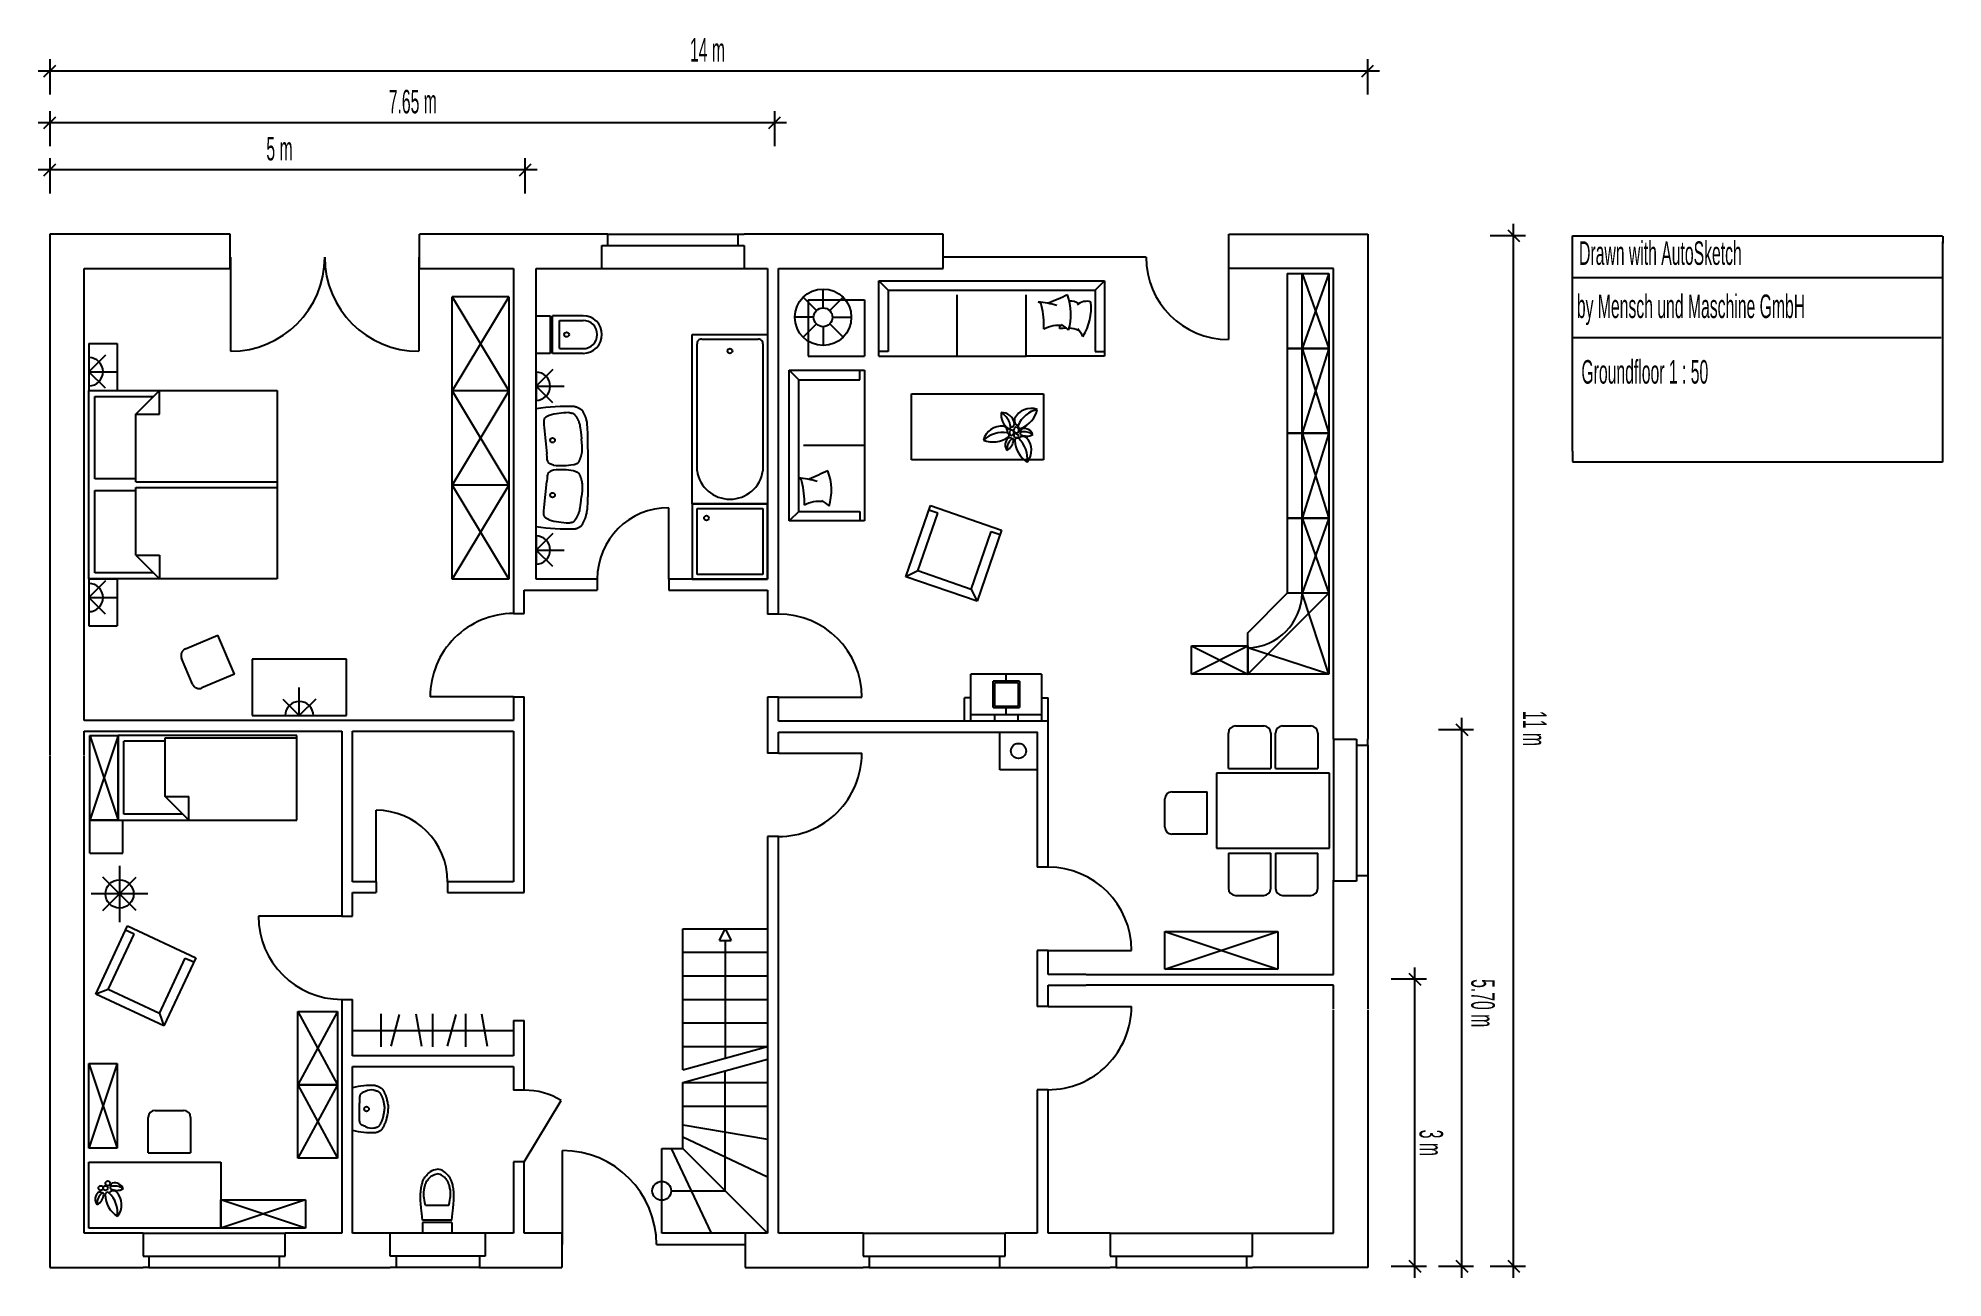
# Model space of a CAD drawing. Extents: x 2 to 406, y 6 to 269.
import ezdxf

# ---------------------------------------------------------------- set-up
doc = ezdxf.new("R2010")
doc.units = 0
doc.header["$LTSCALE"] = 0.5
for name, color, linetype in [('1', 7, 'CONTINUOUS'), ('2', 7, 'CONTINUOUS'), ('4', 7, 'CONTINUOUS'), ('5', 7, 'CONTINUOUS')]:
    doc.layers.add(name, color=color, linetype=linetype)
doc.styles.add('txt', font='txt')

msp = doc.modelspace()

# ---------------------------------------------------------------- linework, layer by layer
at = {"layer": '1', "color": 5}
for p, q in [((266.9, 219), (275.7, 219)), ((266.9, 219), (266.9, 203)), ((270.1, 203), (270.1, 219)), ((270.1, 219), (275.7, 203)), ((275.7, 219), (270.1, 203)), ((275.7, 219), (275.7, 203)), ((168.2711, 211.6596), (168.2711, 215.6596)), ((180.1, 217.4), (228.1, 217.4)), ((180.1, 201.4), (180.1, 217.4)), ((182.1, 215.4), (180.1, 217.4)), ((182.1, 215.4), (226.1, 215.4)), ((182.1, 215.4), (182.1, 202.4)), ((226.1, 215.4), (228.1, 217.4)), ((226.1, 215.4), (226.1, 202.4)), ((228.1, 217.4), (228.1, 201.4)), ((89.5, 214), (101.5, 194)), ((101.5, 214), (89.5, 194)), ((89.5, 194), (89.5, 214)), ((101.5, 214), (89.5, 214)), ((101.5, 214), (101.5, 194)), ((166.8569, 211.0738), (164.0285, 213.9022)), ((165.1, 213.4), (165.1, 201.4)), ((165.1, 213.4), (177.1, 213.4)), ((169.6853, 211.0738), (172.5138, 213.9022)), ((177.1, 213.4), (177.1, 201.4)), ((196.76, 201.4), (196.76, 214.4)), ((211.44, 201.4), (211.44, 214.4)), ((166.2711, 209.6596), (162.2711, 209.6596)), ((166.8569, 208.2454), (164.0285, 205.4169)), ((168.2711, 207.6596), (168.2711, 203.6596)), ((169.6853, 208.2454), (172.5138, 205.4169)), ((170.2711, 209.6596), (174.2711, 209.6596)), ((12.3, 204.1), (12.3, 194.1)), ((12.3, 204.1), (18.3, 204.1)), ((18.3, 204.1), (18.3, 194.1)), ((182.1, 202.4), (180.1, 202.4)), ((226.1, 202.4), (228.1, 202.4)), ((266.9, 203), (266.9, 185)), ((275.7, 203), (266.9, 203)), ((266.9, 203), (275.7, 203)), ((270.1, 185), (270.1, 203)), ((270.1, 203), (275.7, 185)), ((275.7, 203), (270.1, 185)), ((275.7, 203), (275.7, 185)), ((15.83554, 201.6355), (12.3, 198.1)), ((12.3, 201.1), (12.3, 195.1)), ((110.8355, 198.5355), (107.3, 195)), ((161.1, 166.4), (161.1, 198.4)), ((161.1, 198.4), (177.1, 198.4)), ((163.1, 196.4), (161.1, 198.4)), ((165.1, 201.4), (177.1, 201.4)), ((176.1, 196.4), (176.1, 198.4)), ((177.1, 198.4), (177.1, 166.4)), ((180.1, 201.4), (196.76, 201.4)), ((196.76, 201.4), (211.44, 201.4)), ((228.1, 201.4), (211.44, 201.4)), ((12.3, 198.1), (18.3, 198.1)), ((15.83554, 194.5645), (12.3, 198.1)), ((107.3, 198), (107.3, 192)), ((107.3, 195), (113.3, 195)), ((110.8355, 191.4645), (107.3, 195)), ((163.1, 168.4), (163.1, 196.4)), ((163.1, 196.4), (176.1, 196.4)), ((12.3, 194.1), (52.3, 194.1)), ((12.3, 154.1), (12.3, 194.1)), ((12.3, 194.1), (18.3, 194.1)), ((13.55, 175.35), (13.55, 192.85)), ((13.55, 192.85), (26.05, 192.85)), ((22.3, 189.1), (27.3, 194.1)), ((27.3, 189.1), (27.3, 194.1)), ((52.3, 194.1), (52.3, 154.1)), ((101.5, 194), (89.5, 194)), ((89.5, 194), (101.5, 174)), ((101.5, 194), (89.5, 174)), ((101.5, 194), (89.5, 194)), ((89.5, 174), (89.5, 194)), ((101.5, 194), (101.5, 174)), ((187.1, 193.4), (215.1, 193.4)), ((187.1, 179.4), (187.1, 193.4)), ((215.1, 193.4), (215.1, 179.4)), ((22.3, 174.725), (22.3, 189.1)), ((22.3, 189.1), (27.3, 189.1)), ((177.1, 182.4), (164.1, 182.4)), ((266.9, 185), (266.9, 167)), ((275.7, 185), (266.9, 185)), ((266.9, 185), (275.7, 185)), ((270.1, 167), (270.1, 185)), ((270.1, 185), (275.7, 167)), ((275.7, 185), (270.1, 167)), ((275.7, 185), (275.7, 167)), ((215.1, 179.4), (187.1, 179.4)), ((22.3, 175.35), (13.55, 175.35)), ((22.3, 174.725), (52.3, 174.725)), ((13.55, 155.35), (13.55, 172.85)), ((13.55, 172.85), (22.3, 172.85)), ((22.3, 173.475), (52.3, 173.475)), ((22.3, 159.1), (22.3, 173.475)), ((89.5, 174), (101.5, 154)), ((101.5, 174), (89.5, 154)), ((89.5, 154), (89.5, 174)), ((101.5, 174), (89.5, 174)), ((101.5, 174), (89.5, 174)), ((101.5, 174), (101.5, 154)), ((163.1, 168.4), (161.1, 166.4)), ((177.1, 166.4), (161.1, 166.4)), ((163.1, 168.4), (176.1, 168.4)), ((176.1, 168.4), (176.1, 166.4)), ((185.8717, 154.5091), (191.0808, 169.6374)), ((188.4139, 155.749), (192.6463, 168.0407)), ((192.6463, 168.0407), (190.7552, 168.6919)), ((191.0808, 169.6374), (206.2091, 164.4283)), ((275.7, 167), (266.9, 167)), ((266.9, 167), (275.7, 167)), ((266.9, 167), (266.9, 151)), ((270.1, 151), (270.1, 167)), ((270.1, 167), (275.7, 151)), ((275.7, 167), (270.1, 151)), ((275.7, 167), (275.7, 151)), ((110.8355, 163.7355), (107.3, 160.2)), ((107.3, 163.2), (107.3, 157.2)), ((199.7601, 151.8422), (203.9925, 164.1339)), ((206.2091, 164.4283), (201, 149.3)), ((203.9925, 164.1339), (205.8835, 163.4828)), ((22.3, 159.1), (27.3, 154.1)), ((22.3, 159.1), (27.3, 159.1)), ((27.3, 159.1), (27.3, 154.1)), ((107.3, 160.2), (113.3, 160.2)), ((110.8355, 156.6645), (107.3, 160.2)), ((52.3, 154.1), (12.3, 154.1)), ((12.3, 154.1), (18.3, 154.1)), ((12.3, 154.1), (12.3, 144.1)), ((26.05, 155.35), (13.55, 155.35)), ((18.3, 154.1), (18.3, 144.1)), ((101.5, 154), (89.5, 154)), ((188.4139, 155.749), (185.8717, 154.5091)), ((201, 149.3), (185.8717, 154.5091)), ((199.7601, 151.8422), (188.4139, 155.749)), ((15.83554, 153.6355), (12.3, 150.1)), ((12.3, 153.1), (12.3, 147.1)), ((12.3, 150.1), (18.3, 150.1)), ((15.83554, 146.5645), (12.3, 150.1)), ((199.7601, 151.8422), (201, 149.3)), ((275.7, 151), (258.5, 133.8)), ((258.5, 142.6), (266.9, 151)), ((275.7, 151), (266.9, 151)), ((275.7, 151), (266.9, 151)), ((275.7, 133.8), (270.1, 151)), ((275.7, 151), (275.7, 133.8)), ((12.3, 144.1), (18.3, 144.1)), ((32.78673, 139.17), (39.69053, 142.1005)), ((43.2071, 133.816), (39.69053, 142.1005)), ((258.5, 133.8), (258.5, 142.6)), ((246.5363, 133.8401), (246.5363, 139.8401)), ((246.5363, 139.8401), (258.5363, 133.8401)), ((246.5363, 133.8401), (258.5363, 139.8401)), ((246.5363, 139.8401), (258.5363, 139.8401)), ((275.7, 133.8), (258.5, 139.4)), ((258.5363, 139.8401), (258.5363, 133.8401)), ((34.33646, 131.6802), (31.99207, 137.2032)), ((43.2071, 133.816), (36.30332, 130.8855)), ((47, 137), (47, 125)), ((67, 137), (47, 137)), ((67, 125), (67, 137)), ((214.7, 133.8), (199.7, 133.8)), ((199.7, 123.8), (199.7, 133.8)), ((207.2, 132.3), (207.2, 133.8)), ((214.7, 133.8), (214.7, 123.8)), ((258.5363, 133.8401), (246.5363, 133.8401)), ((275.7, 133.8), (258.5, 133.8)), ((57, 125), (57, 131)), ((204.4, 126.7), (204.4, 132.3)), ((210, 132.3), (204.4, 132.3)), ((209.7, 132), (204.7, 132)), ((204.7, 132), (204.7, 127)), ((209.7, 132), (209.7, 127)), ((210, 132.3), (210, 126.7)), ((53.46448, 128.5355), (57, 125)), ((60.53554, 128.5355), (57, 125)), ((199.7, 128.8), (198.3, 128.8)), ((198.3, 123.8), (198.3, 128.8)), ((204.4, 126.7), (210, 126.7)), ((204.7, 127), (209.7, 127)), ((207.2, 125.2), (207.2, 126.7)), ((214.7, 128.8), (216.1, 128.8)), ((216.1, 123.8), (216.1, 128.8)), ((47, 125), (67, 125)), ((54, 125), (60, 125)), ((216.1, 123.8), (198.3, 123.8)), ((214.7, 125.2), (199.7, 125.2)), ((204.7, 125.2), (204.7, 123.8)), ((209.7, 123.8), (209.7, 125.2)), ((255.9, 122.8), (261.9, 122.8)), ((265.9, 122.8), (271.9, 122.8)), ((12.5, 120.8), (18.5, 120.8)), ((18.5, 120.8), (12.5, 102.8)), ((12.5, 120.8), (18.5, 102.8)), ((12.5, 102.8), (12.5, 120.8)), ((56.5, 120.8), (18.5, 120.8)), ((18.5, 102.8), (18.5, 120.8)), ((18.5, 120.8), (18.5, 102.8)), ((19.75, 119.675), (28.5, 119.675)), ((19.75, 104.05), (19.75, 119.55)), ((28.5, 120.3), (56.5, 120.3)), ((28.5, 107.8), (28.5, 120.3)), ((56.5, 102.8), (56.5, 120.8)), ((254.4, 113.8), (254.4, 121.3)), ((263.4, 121.3), (263.4, 113.8)), ((264.4, 113.8), (264.4, 121.3)), ((273.4, 121.3), (273.4, 113.8)), ((254.4, 113.8), (263.4, 113.8)), ((264.4, 113.8), (273.4, 113.8)), ((275.9, 112.8), (251.9, 112.8)), ((251.9, 112.8), (251.9, 96.8)), ((275.9, 96.8), (275.9, 112.8)), ((33.5, 102.8), (28.5, 107.8)), ((28.5, 107.8), (33.5, 107.8)), ((33.5, 102.8), (33.5, 107.8)), ((240.9, 101.3), (240.9, 107.3)), ((242.4, 108.8), (249.9, 108.8)), ((249.9, 99.8), (249.9, 108.8)), ((12.5, 95.8), (12.5, 102.8)), ((12.5, 102.8), (19.5, 102.8)), ((18.5, 102.8), (12.5, 102.8)), ((18.5, 102.8), (56.5, 102.8)), ((19.5, 95.8), (19.5, 102.8)), ((32.25, 104.05), (19.75, 104.05)), ((249.9, 99.8), (242.4, 99.8)), ((12.5, 95.8), (19.5, 95.8)), ((18.8, 93.1), (18.8, 81.1)), ((251.9, 96.8), (275.9, 96.8)), ((254.4, 95.8), (254.4, 88.3)), ((254.4, 95.8), (263.4, 95.8)), ((263.4, 88.3), (263.4, 95.8)), ((264.4, 95.8), (264.4, 88.3)), ((264.4, 95.8), (273.4, 95.8)), ((273.4, 88.3), (273.4, 95.8)), ((15.26446, 83.56446), (22.33553, 90.63554)), ((22.33553, 83.56446), (15.26446, 90.63554)), ((24.8, 87.1), (12.8, 87.1)), ((255.9, 86.8), (261.9, 86.8)), ((265.9, 86.8), (271.9, 86.8)), ((13.7429, 65.81127), (20.5048, 80.31219)), ((16.40076, 66.77865), (21.89479, 78.56065)), ((21.89479, 78.56065), (20.08219, 79.40588)), ((20.5048, 80.31219), (35.00572, 73.55032)), ((240.9, 79.10001), (264.9, 79.10001)), ((240.9, 71.10001), (264.9, 79.10001)), ((240.9, 79.10001), (264.9, 71.10001)), ((240.9, 71.10001), (240.9, 79.10001)), ((264.9, 79.10001), (264.9, 71.10001)), ((27.27645, 61.70723), (32.77049, 73.48924)), ((35.00572, 73.55032), (28.24383, 59.04938)), ((32.77049, 73.48924), (34.5831, 72.64401)), ((264.9, 71.10001), (240.9, 71.10001)), ((16.40076, 66.77865), (13.7429, 65.81127)), ((28.24383, 59.04938), (13.7429, 65.81127)), ((27.27645, 61.70723), (16.40076, 66.77865)), ((27.27645, 61.70723), (28.24383, 59.04938)), ((56.70011, 62.13818), (65.10011, 62.13818)), ((56.70011, 62.13818), (65.10011, 46.53819)), ((65.10011, 62.13818), (56.70011, 46.53819)), ((56.70011, 46.53819), (56.70011, 62.13818)), ((65.10011, 62.13818), (65.10011, 46.53819)), ((74.4, 54.6), (74.4, 61.6)), ((76.49413, 54.71926), (78.30587, 61.48074)), ((83.00777, 54.65318), (81.79223, 61.54683)), ((85.4, 54.6), (85.4, 61.6)), ((88.49413, 54.71926), (90.30587, 61.48074)), ((92.4, 54.6), (92.4, 61.6)), ((97.00776, 54.65318), (95.79223, 61.54683)), ((68.3, 58.1), (102.5, 58.1)), ((18.3, 51.1), (12.3, 33.1)), ((12.3, 51.1), (18.3, 33.1)), ((12.3, 33.1), (12.3, 51.1)), ((12.3, 51.1), (18.3, 51.1)), ((18.3, 51.1), (18.3, 33.1)), ((56.7, 46.53668), (65.1, 30.93667)), ((65.1, 46.53668), (56.7, 30.93667)), ((56.7, 30.93667), (56.7, 46.53668)), ((56.7, 46.53668), (65.1, 46.53668)), ((65.10011, 46.53819), (56.70011, 46.53819)), ((65.1, 46.53668), (65.1, 30.93667)), ((26.4028, 41.11254), (32.4028, 41.11254)), ((24.9028, 32.11254), (24.9028, 39.61254)), ((33.9028, 39.61254), (33.9028, 32.11254)), ((18.3, 33.1), (12.3, 33.1)), ((12.3, 30.1), (40.3, 30.1)), ((12.3, 16.1), (12.3, 30.1)), ((24.9028, 32.11254), (33.9028, 32.11254)), ((40.3, 30.1), (40.3, 16.1)), ((65.1, 30.93667), (56.7, 30.93667)), ((58.3, 16.1), (40.3, 22.1)), ((58.3, 22.1), (40.3, 16.1)), ((40.3, 22.1), (58.3, 22.1)), ((40.3, 16.1), (40.3, 22.1)), ((58.3, 22.1), (58.3, 16.1)), ((40.3, 16.1), (12.3, 16.1)), ((58.3, 16.1), (40.3, 16.1))]:
    msp.add_line(p, q, dxfattribs=at)
at = {"layer": '1', "color": 1}
for p, q in [((209.344, 186.392), (209.844, 185.892)), ((209.344, 186.392), (209.844, 185.892)), ((208.344, 184.492), (208.794, 184.942)), ((208.344, 184.492), (208.794, 184.942))]:
    msp.add_line(p, q, dxfattribs=at)
at = {"layer": '1', "color": 5}
for centre, radius in [((168.2711, 209.6596), 6), ((168.2711, 209.6596), 2), ((18.8, 87.1), 3)]:
    msp.add_circle(centre, radius, dxfattribs=at)
at = {"layer": '1', "color": 1}
for centre in [(14.8, 24.6), (14.8, 24.6), (15.8, 24.6), (15.8, 24.6), (16.3, 25.6), (16.3, 25.6)]:
    msp.add_circle(centre, 0.5, dxfattribs=at)
at = {"layer": '1', "color": 5}
for centre, radius, start, end in [((213.825, 212.025), 0.88388, 8.130102, 81.8699), ((212.8563, 196.025), 16.91041, 72.46912, 86.29157), ((195.95, 207.75), 19.25935, 358.2147, 13.20645), ((283.825, 63.525), 163.7419, 112.8655, 114.3933), ((209.2805, 210.2818), 11.67027, 343.155, 20.66329), ((220.8125, 210.175), 2.93271, 52.4463, 94.15522), ((224.2398, 210.069), 2.98938, 71.26372, 131.7294), ((213.5867, 211.7484), 11.67027, 328.155, 5.663294), ((218.45, 200.8583), 7.0815, 83.92041, 117.3189), ((220.0048, 200.2727), 7.0815, 90.03878, 102.3189), ((200.0552, 212.753), 19.25935, 343.2147, 345.5545), ((214.0932, 200.7968), 8.81241, 43.83387, 56.55498), ((220.0048, 200.2727), 7.0815, 68.92041, 85.59485), ((215.7805, 201.3409), 8.81241, 28.83387, 41.55498), ((12.3, 198.1), 3, 270, 90), ((107.3, 195), 3, 270, 90), ((162.925, 174.625), 0.88388, 8.130102, 81.8699), ((161.9563, 158.625), 16.91041, 72.46912, 86.29157), ((145.05, 170.35), 19.25935, 358.2147, 13.20645), ((232.925, 26.125), 163.7419, 112.8655, 114.3933), ((158.3805, 172.8819), 11.67027, 343.155, 20.66329), ((167.55, 163.4583), 7.0815, 83.92041, 117.3189), ((163.1932, 163.3968), 8.81241, 43.83387, 56.55498), ((107.3, 160.2), 3, 270, 90), ((12.3, 150.1), 3, 270, 90), ((258.1391, 151.3609), 11.96631, 271.7281, 358.2719), ((33.37282, 137.7893), 1.5, 113, 203), ((35.71721, 132.2663), 1.5, 203, 293), ((57, 125), 3, 0.0000007, 180), ((255.9, 121.3), 1.5, 90, 180), ((261.9, 121.3), 1.5, 0, 90), ((265.9, 121.3), 1.5, 90, 180), ((271.9, 121.3), 1.5, 0, 90), ((242.4, 107.3), 1.5, 90, 180), ((242.4, 101.3), 1.5, 180, 270), ((255.9, 88.3), 1.5, 180, 270), ((261.9, 88.3), 1.5, 270, 0), ((265.9, 88.3), 1.5, 180, 270), ((271.9, 88.3), 1.5, 270, 0), ((26.4028, 39.61254), 1.5, 90, 180), ((32.4028, 39.61254), 1.5, 0, 90)]:
    msp.add_arc(centre, radius, start, end, dxfattribs=at)
at = {"layer": '1', "color": 1}
for centre, radius, start, end in [((212.4522, 186.4431), 3.86645, 69.77738, 154.3676), ((212.4522, 186.4431), 3.86645, 69.77738, 154.3676), ((206.1308, 182.6598), 3.86645, 82.37218, 166.9624), ((206.1308, 182.6598), 3.86645, 82.37218, 166.9624), ((209.9963, 189.0876), 3.90884, 175.4167, 231.8917), ((209.9963, 189.0876), 3.90884, 175.4167, 231.8917), ((206.2522, 186.6978), 2.70651, 8.63238, 93.22262), ((206.2522, 186.6978), 2.70651, 8.63238, 93.22262), ((204.0539, 185.8282), 4.11637, 6.46931, 60.19311), ((204.0539, 185.8282), 4.11637, 6.46931, 60.19311), ((206.344, 185.392), 1.14017, 344.7449, 74.74488), ((206.344, 185.392), 1.14017, 344.7449, 74.74488), ((207.794, 186.292), 0.35, 233.1301, 0.0000074), ((207.794, 186.292), 0.35, 233.1301, 0.0000074), ((208.13, 187.09), 0.79812, 271.0051, 1.005087), ((208.13, 187.09), 0.79812, 271.0051, 1.005087), ((209.594, 185.642), 0.79057, 108.4349, 198.4349), ((209.594, 185.642), 0.79057, 108.4349, 198.4349), ((210.0507, 187.7632), 1.14017, 161.9949, 251.9949), ((210.0507, 187.7632), 1.14017, 161.9949, 251.9949), ((210.1764, 186.5327), 0.5, 163, 289.8699), ((210.1764, 186.5327), 0.5, 163, 289.8699), ((215.0923, 184.3369), 5.88052, 102.8069, 156.5307), ((215.0923, 184.3369), 5.88052, 102.8069, 156.5307), ((208.3353, 191.2718), 5.58406, 291.1083, 347.5833), ((208.3353, 191.2718), 5.58406, 291.1083, 347.5833), ((206.444, 179.2971), 5.88052, 80.2091, 133.9329), ((206.444, 179.2971), 5.88052, 80.2091, 133.9329), ((204.3509, 188.7506), 5.58406, 249.1565, 305.6315), ((204.3509, 188.7506), 5.58406, 249.1565, 305.6315), ((208.8855, 182.5381), 1.93322, 132.5773, 217.1675), ((208.8855, 182.5381), 1.93322, 132.5773, 217.1675), ((210.2775, 181.5823), 2.94026, 130.4142, 184.138), ((210.2775, 181.5823), 2.94026, 130.4142, 184.138), ((205.976, 183.8035), 2.79203, 299.3616, 355.8366), ((205.976, 183.8035), 2.79203, 299.3616, 355.8366), ((207.304, 184.612), 0.5, 306.8699, 73.7398), ((207.304, 184.612), 0.5, 306.8699, 73.7398), ((207.9041, 183.4943), 0.57009, 34.95, 124.95), ((207.9041, 183.4943), 0.57009, 34.95, 124.95), ((208.569, 185.167), 0.71151, 161.5651, 251.565), ((208.569, 185.167), 0.71151, 161.5651, 251.565), ((208.344, 185.167), 0.50312, 333.4349, 153.4349), ((208.344, 185.167), 0.50312, 333.4349, 153.4349), ((208.511, 183.6135), 0.25, 357.075, 123.9449), ((208.511, 183.6135), 0.25, 357.075, 123.9449), ((209.344, 184.642), 0.55902, 153.435, 333.4349), ((209.344, 184.642), 0.55902, 153.435, 333.4349), ((209.344, 185.642), 0.55902, 206.5651, 26.56505), ((209.344, 185.642), 0.55902, 206.5651, 26.56505), ((209.094, 184.142), 0.79057, 18.43495, 108.4349), ((209.094, 184.142), 0.79057, 18.43495, 108.4349), ((209.544, 183.492), 0.5, 53.13009, 180), ((209.544, 183.492), 0.5, 53.13009, 180), ((214.6268, 183.6127), 5.58406, 181.2384, 237.7134), ((214.6268, 183.6127), 5.58406, 181.2384, 237.7134), ((210.744, 183.192), 1.14017, 52.12502, 142.125), ((210.744, 183.192), 1.14017, 52.12502, 142.125), ((205.8081, 179.6151), 5.88052, 352.937, 46.66079), ((205.8081, 179.6151), 5.88052, 352.937, 46.66079), ((210.3494, 184.9759), 0.25, 112.7949, 239.6648), ((210.3494, 184.9759), 0.25, 112.7949, 239.6648), ((210.7819, 185.418), 0.57009, 111.7898, 201.7898), ((210.7819, 185.418), 0.57009, 111.7898, 201.7898), ((211.5808, 187.1998), 2.79203, 240.9032, 297.3781), ((211.5808, 187.1998), 2.79203, 240.9032, 297.3781), ((211.079, 182.3846), 2.94026, 52.60177, 106.3256), ((211.079, 182.3846), 2.94026, 52.60177, 106.3256), ((211.0432, 184.0728), 1.93322, 19.57227, 104.1625), ((211.0432, 184.0728), 1.93322, 19.57227, 104.1625), ((208.6862, 181.3821), 3.86645, 319.9075, 44.49772), ((208.6862, 181.3821), 3.86645, 319.9075, 44.49772), ((17.04935, 24.67587), 0.25, 112.7949, 239.6648), ((17.04935, 24.67587), 0.25, 112.7949, 239.6648), ((17.48185, 25.11797), 0.57009, 111.7898, 201.7898), ((17.48185, 25.11797), 0.57009, 111.7898, 201.7898), ((18.28081, 26.89977), 2.79203, 240.9032, 297.3781), ((18.28081, 26.89977), 2.79203, 240.9032, 297.3781), ((17.77898, 22.08463), 2.94026, 52.60177, 106.3256), ((17.77898, 22.08463), 2.94026, 52.60177, 106.3256), ((17.74324, 23.77285), 1.93322, 19.57227, 104.1625), ((17.74324, 23.77285), 1.93322, 19.57227, 104.1625), ((15.58548, 22.23806), 1.93322, 132.5773, 217.1675), ((15.58548, 22.23806), 1.93322, 132.5773, 217.1675), ((16.97754, 21.28228), 2.94026, 130.4142, 184.138), ((16.97754, 21.28228), 2.94026, 130.4142, 184.138), ((12.67595, 23.50347), 2.79203, 299.3616, 355.8366), ((12.67595, 23.50347), 2.79203, 299.3616, 355.8366), ((14.60406, 23.19435), 0.57009, 34.95, 124.95), ((14.60406, 23.19435), 0.57009, 34.95, 124.95), ((15.21094, 23.31353), 0.25, 357.075, 123.9449), ((15.21094, 23.31353), 0.25, 357.075, 123.9449), ((16.244, 23.192), 0.5, 53.13009, 180), ((16.244, 23.192), 0.5, 53.13009, 180), ((21.32676, 23.31269), 5.58406, 181.2384, 237.7134), ((21.32676, 23.31269), 5.58406, 181.2384, 237.7134), ((12.5081, 19.31507), 5.88052, 352.937, 46.66079), ((12.5081, 19.31507), 5.88052, 352.937, 46.66079), ((17.44401, 22.892), 1.14017, 52.12502, 142.125), ((17.44401, 22.892), 1.14017, 52.12502, 142.125), ((15.38615, 21.08209), 3.86645, 319.9075, 44.49772), ((15.38615, 21.08209), 3.86645, 319.9075, 44.49772)]:
    msp.add_arc(centre, radius, start, end, dxfattribs=at)
at = {"layer": '2', "color": 5}
for p, q in [((107.3, 202), (107.3, 210)), ((107.3, 210), (110.3, 210)), ((110.3, 210), (110.3, 202)), ((110.8, 202), (110.8, 210)), ((117.3, 210), (110.8, 210)), ((112.3, 209), (117.3, 209)), ((112.3, 203), (112.3, 209)), ((112.3, 203), (117.3, 203)), ((140.5, 170), (140.5, 206)), ((140.5, 206), (156.5, 206)), ((141.5, 177), (141.5, 204)), ((142.5, 205), (154.5, 205)), ((155.5, 204), (155.5, 177)), ((156.5, 206), (156.5, 170)), ((110.3, 202), (107.3, 202)), ((117.3, 202), (110.8, 202)), ((107.3, 165.2), (107.3, 190.2)), ((109.0385, 186.1886), (109.5702, 180.6118)), ((109.0385, 169.2114), (109.5702, 174.7882)), ((156.5, 170), (140.5, 170)), ((140.5, 170), (156.5, 170)), ((140.5, 170), (140.5, 154)), ((156.5, 154), (156.5, 170)), ((141.5, 169), (155.5, 169)), ((141.5, 155), (141.5, 169)), ((155.5, 169), (155.5, 155)), ((140.5, 154), (156.5, 154)), ((155.5, 155), (141.5, 155)), ((68.3, 36.9), (68.3, 45.9)), ((69.8, 40.15), (69.8, 42.65)), ((88.78001, 20.908), (83.82, 20.908)), ((89.4, 17.8), (83.19999, 17.8)), ((83.19999, 17.3), (83.19999, 15)), ((89.4, 17.3), (83.19999, 17.3)), ((89.4, 17.3), (89.4, 15)), ((89.4, 15), (83.19999, 15))]:
    msp.add_line(p, q, dxfattribs=at)
for points in [[(115.5, 190.7), (115.6211, 190.6889), (115.7563, 190.6582), (115.9008, 190.6117), (116.05, 190.5531), (116.1992, 190.4864), (116.3438, 190.4152), (116.4789, 190.3435), (116.6, 190.275), (116.7036, 190.2124), (116.7914, 190.1543), (116.8663, 190.0979), (116.9312, 190.0406), (116.9892, 189.9798), (117.043, 189.9129), (117.0956, 189.8372), (117.15, 189.75), (117.2084, 189.6496), (117.2703, 189.5375), (117.3346, 189.416), (117.4, 189.2875), (117.4654, 189.1543), (117.5297, 189.0187), (117.5916, 188.8832), (117.65, 188.75), (117.7041, 188.6206), (117.7543, 188.4926), (117.8016, 188.3628), (117.8469, 188.2281), (117.891, 188.0852), (117.9348, 187.9309), (117.9792, 187.7619), (118.025, 187.575), (118.0727, 187.3406), (118.1207, 186.923), (118.167, 186.1604), (118.2094, 184.8906), (118.246, 182.9517), (118.2746, 180.1816), (118.2933, 176.4184), (118.3, 171.5)], [(110.0659, 188.788), (109.6696, 188.5837), (109.3739, 188.4059), (109.1668, 188.2241), (109.0362, 188.0078), (108.9701, 187.7266), (108.9565, 187.3499), (108.9833, 186.8474), (109.0385, 186.1886)], [(114.2281, 189.4031), (114.3273, 189.4062), (114.4359, 189.4001), (114.5505, 189.3861), (114.6679, 189.3658), (114.7848, 189.3405), (114.8978, 189.3117), (115.0036, 189.2808), (115.099, 189.2493), (115.1815, 189.218), (115.2526, 189.1859), (115.3145, 189.1516), (115.3697, 189.1135), (115.4204, 189.0701), (115.469, 189.0199), (115.5179, 188.9614), (115.5693, 188.8931), (115.6251, 188.814), (115.6846, 188.7254), (115.7468, 188.6292), (115.8105, 188.5273), (115.8745, 188.4214), (115.9376, 188.3136), (115.9989, 188.2056), (116.057, 188.0992), (116.1113, 187.9957), (116.1623, 187.8931), (116.211, 187.7888), (116.2584, 187.6803), (116.3054, 187.5648), (116.3529, 187.4399), (116.4021, 187.3028), (116.4537, 187.151), (116.5086, 186.9794), (116.5668, 186.7729), (116.6282, 186.5141), (116.6924, 186.1853), (116.7594, 185.7692), (116.829, 185.2482), (116.9009, 184.6047), (116.9751, 183.8213)], [(115.2391, 178.3472), (115.3373, 178.3614), (115.4432, 178.3863), (115.5537, 178.42), (115.6658, 178.4604), (115.7765, 178.5056), (115.8828, 178.5535), (115.9816, 178.6023), (116.0701, 178.65), (116.1459, 178.6951), (116.2103, 178.7391), (116.2653, 178.7836), (116.313, 178.8307), (116.3555, 178.8823), (116.3946, 178.9401), (116.4326, 179.0062), (116.4714, 179.0825), (116.5126, 179.17), (116.5558, 179.2676), (116.6004, 179.3731), (116.6453, 179.4846), (116.69, 179.5999), (116.7335, 179.7171), (116.775, 179.8341), (116.8139, 179.9489), (116.8493, 180.0601), (116.8817, 180.1683), (116.9116, 180.2748), (116.9394, 180.3808), (116.9656, 180.4878), (116.9908, 180.5969), (117.0153, 180.7094), (117.0398, 180.8266), (117.0641, 180.9532), (117.0856, 181.1073), (117.101, 181.3106), (117.1072, 181.5847), (117.101, 181.9512), (117.079, 182.4317), (117.0381, 183.0479), (116.9751, 183.8213)], [(111.0333, 178.2303), (110.6076, 178.3626), (110.2855, 178.4864), (110.05, 178.6295), (109.8838, 178.8198), (109.7699, 179.0853), (109.6911, 179.4539), (109.6303, 179.9534), (109.5702, 180.6118)], [(111.0333, 177.1697), (110.6076, 177.0374), (110.2855, 176.9136), (110.05, 176.7705), (109.8838, 176.5802), (109.7699, 176.3147), (109.6911, 175.9461), (109.6303, 175.4466), (109.5702, 174.7882)], [(115.2391, 177.0527), (115.3373, 177.0386), (115.4432, 177.0137), (115.5537, 176.98), (115.6658, 176.9396), (115.7765, 176.8944), (115.8828, 176.8464), (115.9816, 176.7976), (116.0701, 176.75), (116.1459, 176.7049), (116.2103, 176.6609), (116.2653, 176.6164), (116.313, 176.5693), (116.3555, 176.5177), (116.3946, 176.4599), (116.4326, 176.3938), (116.4714, 176.3175), (116.5126, 176.23), (116.5558, 176.1324), (116.6004, 176.0269), (116.6453, 175.9154), (116.69, 175.8001), (116.7335, 175.6829), (116.775, 175.5659), (116.8139, 175.4511), (116.8493, 175.3397), (116.8817, 175.2298), (116.9116, 175.1186), (116.9394, 175.0035), (116.9656, 174.8817), (116.9908, 174.7504), (117.0153, 174.6068), (117.0398, 174.4484), (117.0641, 174.2708), (117.0856, 174.0642), (117.101, 173.8172), (117.1072, 173.5184), (117.101, 173.1565), (117.079, 172.7202), (117.0381, 172.198), (116.9751, 171.5787)], [(114.2281, 165.9969), (114.3273, 165.9938), (114.4359, 165.9999), (114.5505, 166.0139), (114.6679, 166.0342), (114.7848, 166.0595), (114.8978, 166.0883), (115.0036, 166.1192), (115.099, 166.1507), (115.1815, 166.182), (115.2526, 166.2141), (115.3145, 166.2484), (115.3697, 166.2865), (115.4204, 166.3299), (115.469, 166.3801), (115.5179, 166.4386), (115.5693, 166.5069), (115.6251, 166.586), (115.6846, 166.6746), (115.7468, 166.7708), (115.8105, 166.8727), (115.8745, 166.9785), (115.9376, 167.0864), (115.9989, 167.1944), (116.057, 167.3008), (116.1113, 167.4043), (116.1623, 167.5069), (116.211, 167.6112), (116.2584, 167.7197), (116.3054, 167.8352), (116.3529, 167.9601), (116.4021, 168.0972), (116.4537, 168.249), (116.5086, 168.4206), (116.5668, 168.6271), (116.6282, 168.8859), (116.6924, 169.2147), (116.7594, 169.6308), (116.829, 170.1518), (116.9009, 170.7953), (116.9751, 171.5787)], [(115.5, 164.7), (115.6211, 164.7111), (115.7563, 164.7418), (115.9008, 164.7883), (116.05, 164.8469), (116.1992, 164.9136), (116.3438, 164.9848), (116.4789, 165.0565), (116.6, 165.125), (116.7036, 165.1875), (116.7914, 165.2457), (116.8663, 165.3021), (116.9312, 165.3594), (116.9892, 165.4202), (117.043, 165.4871), (117.0956, 165.5628), (117.15, 165.65), (117.2084, 165.7504), (117.2703, 165.8625), (117.3346, 165.984), (117.4, 166.1125), (117.4654, 166.2457), (117.5297, 166.3812), (117.5916, 166.5168), (117.65, 166.65), (117.7041, 166.7794), (117.7543, 166.9074), (117.8016, 167.0372), (117.8469, 167.1719), (117.891, 167.3148), (117.9348, 167.4691), (117.9792, 167.6381), (118.025, 167.825), (118.0727, 168.0352), (118.1207, 168.2832), (118.167, 168.5857), (118.2094, 168.9594), (118.246, 169.4209), (118.2746, 169.9871), (118.2933, 170.6746), (118.3, 171.5)], [(110.0659, 166.612), (109.6696, 166.8162), (109.3739, 166.9941), (109.1668, 167.1759), (109.0362, 167.3922), (108.9701, 167.6734), (108.9565, 168.0501), (108.9833, 168.5526), (109.0385, 169.2114)], [(71.05, 45.15), (70.6374, 44.98106), (70.32734, 44.82969), (70.10517, 44.6666), (69.95625, 44.4625), (69.86591, 44.18809), (69.81953, 43.81406), (69.80244, 43.31113), (69.8, 42.65)], [(72.85, 45.4), (72.94908, 45.39443), (73.0567, 45.37884), (73.1697, 45.35496), (73.28489, 45.32448), (73.39911, 45.28912), (73.50918, 45.25059), (73.61192, 45.21059), (73.70417, 45.17083), (73.78363, 45.13246), (73.85163, 45.09434), (73.91034, 45.05475), (73.96198, 45.01198), (74.00873, 44.96433), (74.0528, 44.91009), (74.09638, 44.84755), (74.14167, 44.775), (74.19033, 44.69134), (74.24193, 44.59792), (74.29547, 44.49668), (74.35, 44.38958), (74.40452, 44.27858), (74.45807, 44.16563), (74.50967, 44.05267), (74.55833, 43.94167), (74.60338, 43.8338), (74.64525, 43.72715), (74.68467, 43.61904), (74.72239, 43.50677), (74.75914, 43.38767), (74.79564, 43.25905), (74.83262, 43.11822), (74.87083, 42.9625), (74.91059, 42.79026), (74.95058, 42.6041), (74.98912, 42.40769), (75.02448, 42.20469), (75.05495, 41.99876), (75.07884, 41.79356), (75.09442, 41.59275), (75.1, 41.4)], [(73.1, 46.4), (73.22109, 46.38892), (73.35625, 46.3582), (73.50078, 46.31167), (73.65, 46.25313), (73.79922, 46.18638), (73.94375, 46.11524), (74.07891, 46.04351), (74.2, 45.975), (74.30361, 45.91245), (74.3914, 45.8543), (74.46631, 45.7979), (74.53125, 45.74063), (74.58915, 45.67983), (74.64296, 45.61289), (74.6956, 45.53716), (74.74999, 45.45), (74.80839, 45.34961), (74.8703, 45.2375), (74.93456, 45.11602), (74.99999, 44.9875), (75.06542, 44.8543), (75.12968, 44.71875), (75.1916, 44.5832), (75.24999, 44.45), (75.30405, 44.32056), (75.35429, 44.19258), (75.40161, 44.06285), (75.44687, 43.92813), (75.49096, 43.78521), (75.53476, 43.63087), (75.57915, 43.46187), (75.625, 43.27501), (75.6727, 43.06832), (75.7207, 42.84493), (75.76694, 42.60924), (75.80938, 42.36563), (75.84595, 42.11851), (75.87461, 41.87227), (75.89331, 41.6313), (75.9, 41.4)], [(72.85, 37.4), (72.94908, 37.40558), (73.0567, 37.42116), (73.1697, 37.44505), (73.28489, 37.47552), (73.39911, 37.51088), (73.50918, 37.54942), (73.61192, 37.58941), (73.70417, 37.62917), (73.78363, 37.66754), (73.85163, 37.70567), (73.91034, 37.74526), (73.96198, 37.78802), (74.00873, 37.83567), (74.0528, 37.88991), (74.09638, 37.95245), (74.14167, 38.025), (74.19033, 38.10866), (74.24193, 38.20208), (74.29547, 38.30332), (74.35, 38.41042), (74.40452, 38.52142), (74.45807, 38.63438), (74.50967, 38.74733), (74.55833, 38.85833), (74.60338, 38.9662), (74.64525, 39.07285), (74.68467, 39.18097), (74.72239, 39.29323), (74.75914, 39.41233), (74.79564, 39.54095), (74.83262, 39.68178), (74.87083, 39.8375), (74.91059, 40.00974), (74.95058, 40.1959), (74.98912, 40.39231), (75.02448, 40.59531), (75.05495, 40.80125), (75.07884, 41.00645), (75.09442, 41.20725), (75.1, 41.4)], [(73.1, 36.4), (73.22109, 36.41109), (73.35625, 36.4418), (73.50078, 36.48833), (73.65, 36.54688), (73.79922, 36.61362), (73.94375, 36.68477), (74.07891, 36.7565), (74.2, 36.825), (74.30361, 36.88755), (74.3914, 36.94571), (74.46631, 37.0021), (74.53125, 37.05938), (74.58915, 37.12017), (74.64296, 37.18711), (74.6956, 37.26285), (74.74999, 37.35), (74.80839, 37.45039), (74.8703, 37.5625), (74.93456, 37.68399), (74.99999, 37.8125), (75.06542, 37.94571), (75.12968, 38.08125), (75.1916, 38.2168), (75.24999, 38.35), (75.30405, 38.47944), (75.35429, 38.60742), (75.40161, 38.73716), (75.44687, 38.87187), (75.49096, 39.01479), (75.53476, 39.16914), (75.57915, 39.33813), (75.625, 39.525), (75.6727, 39.73169), (75.7207, 39.95507), (75.76694, 40.19077), (75.80938, 40.43437), (75.84595, 40.68149), (75.87461, 40.92773), (75.89331, 41.1687), (75.9, 41.4)], [(71.05, 37.65), (70.6374, 37.81895), (70.32734, 37.97031), (70.10517, 38.1334), (69.95625, 38.3375), (69.86591, 38.61192), (69.81953, 38.98594), (69.80244, 39.48887), (69.8, 40.15)], [(83.19999, 17.8), (83.03511, 19.17062), (82.91223, 20.3031), (82.82645, 21.22835), (82.77291, 21.97729), (82.7467, 22.58084), (82.74296, 23.06992), (82.75679, 23.47544), (82.78332, 23.82833), (82.81832, 24.15447), (82.86015, 24.45966), (82.90783, 24.74465), (82.96041, 25.01021), (83.01688, 25.25709), (83.07629, 25.48607), (83.13765, 25.69789), (83.19999, 25.89333), (83.26306, 26.07375), (83.32955, 26.24294), (83.40287, 26.40529), (83.48645, 26.56521), (83.5837, 26.72707), (83.69804, 26.89528), (83.83288, 27.07424), (83.99166, 27.26833), (84.17732, 27.47943), (84.39101, 27.69929), (84.6334, 27.91717), (84.9052, 28.12229), (85.20707, 28.30389), (85.53971, 28.45122), (85.90379, 28.55351), (86.3, 28.6)], [(89.4, 17.8), (89.56488, 19.17062), (89.68776, 20.3031), (89.77354, 21.22835), (89.82708, 21.97729), (89.85329, 22.58084), (89.85703, 23.06992), (89.8432, 23.47544), (89.81667, 23.82833), (89.78167, 24.15447), (89.73985, 24.45966), (89.69216, 24.74465), (89.63958, 25.01021), (89.58311, 25.25709), (89.5237, 25.48607), (89.46234, 25.69789), (89.4, 25.89333), (89.33693, 26.07375), (89.27044, 26.24294), (89.19712, 26.40529), (89.11354, 26.56521), (89.01629, 26.72707), (88.90195, 26.89528), (88.76711, 27.07424), (88.60833, 27.26833), (88.42267, 27.47943), (88.20899, 27.69929), (87.96659, 27.91717), (87.69479, 28.12229), (87.39292, 28.30389), (87.06029, 28.45122), (86.69621, 28.55351), (86.3, 28.6)], [(83.82, 20.908), (83.6881, 21.49953), (83.58979, 22.00654), (83.52116, 22.4401), (83.47833, 22.81133), (83.45736, 23.1313), (83.45437, 23.41112), (83.46543, 23.66188), (83.48666, 23.89466), (83.51465, 24.11861), (83.54812, 24.33498), (83.58627, 24.54306), (83.62833, 24.74216), (83.67351, 24.93158), (83.72104, 25.1106), (83.77013, 25.27853), (83.82, 25.43467), (83.87045, 25.579), (83.92364, 25.71435), (83.9823, 25.84424), (84.04916, 25.97217), (84.12696, 26.10166), (84.21843, 26.23623), (84.32631, 26.37939), (84.45333, 26.53466), (84.60186, 26.70354), (84.77281, 26.87944), (84.96672, 27.05374), (85.18416, 27.21783), (85.42566, 27.36312), (85.69176, 27.48098), (85.98303, 27.56281), (86.3, 27.6)], [(88.78001, 20.908), (88.91191, 21.49953), (89.01021, 22.00654), (89.07883, 22.4401), (89.12167, 22.81133), (89.14263, 23.1313), (89.14563, 23.41112), (89.13456, 23.66188), (89.11333, 23.89466), (89.08534, 24.11861), (89.05188, 24.33498), (89.01373, 24.54306), (88.97167, 24.74216), (88.92649, 24.93158), (88.87896, 25.1106), (88.82987, 25.27853), (88.78, 25.43467), (88.72955, 25.579), (88.67636, 25.71435), (88.6177, 25.84424), (88.55084, 25.97217), (88.47303, 26.10166), (88.38156, 26.23623), (88.27368, 26.37939), (88.14667, 26.53466), (87.99814, 26.70354), (87.82719, 26.87944), (87.63327, 27.05374), (87.41583, 27.21783), (87.17433, 27.36312), (86.90823, 27.48098), (86.61696, 27.56281), (86.3, 27.6)]]:
    msp.add_lwpolyline(points, dxfattribs=at)
for centre in [(113.8, 206), (148.5, 202.5), (110.7987, 183.5309), (110.7987, 171.8691), (143.5, 167), (71.3, 41.4)]:
    msp.add_circle(centre, 0.5, dxfattribs=at)
for centre, radius, start, end in [((117.3, 206), 4, 270, 90), ((117.3, 206), 3, 270, 90), ((142.375, 204.125), 0.88388, 81.8699, 188.1301), ((154.625, 204.125), 0.88388, 351.8699, 98.1301), ((114.2702, 143.3796), 47.33639, 88.51122, 98.46743), ((114.4013, 173.8416), 15.56247, 90.63755, 106.1754), ((112.7074, 193.7024), 15.56244, 263.8245, 279.3624), ((112.7074, 161.6976), 15.56244, 80.63757, 96.17552), ((148.5, 178.0833), 7.08333, 188.7974, 351.2026), ((114.4013, 181.5584), 15.56247, 253.8246, 269.3624), ((114.2702, 212.0205), 47.33645, 261.5326, 271.4888), ((72.37998, 30.0221), 16.39372, 87.48276, 104.411), ((72.33775, 42.48328), 2.96137, 80.03894, 115.7757), ((72.37998, 52.77792), 16.39373, 255.589, 272.5172), ((72.33775, 40.31672), 2.96137, 244.2243, 279.961)]:
    msp.add_arc(centre, radius, start, end, dxfattribs=at)
at = {"layer": '4', "color": 7}
for p, q in [((4, 227.3), (4, 215)), ((42.3, 227.3), (4, 227.3)), ((42.3, 220), (42.3, 227.3)), ((82.49999, 220), (82.49999, 227.3)), ((121.3, 227.3), (82.5, 227.3)), ((122.55, 227.3), (121.3, 227.3)), ((122.55, 224.9), (122.55, 227.3)), ((150.25, 227.3), (151.5, 227.3)), ((150.25, 224.9), (150.25, 227.3)), ((193.8, 227.3), (151.5, 227.3)), ((193.8, 220), (193.8, 227.3)), ((254.5, 220), (254.5, 227.3)), ((254.5, 227.3), (284, 227.3)), ((284, 227.3), (284, 120)), ((121.3, 224.9), (122.55, 224.9)), ((121.3, 220), (121.3, 224.9)), ((150.25, 224.9), (151.5, 224.9)), ((151.5, 224.9), (151.5, 220)), ((11.3, 215), (11.3, 220)), ((11.3, 220), (42.3, 220)), ((42.40001, 222.4332), (42.3, 222.4332)), ((82.4, 222.4332), (82.49999, 222.4332)), ((82.5, 220), (102.5, 220)), ((102.5, 220), (102.5, 159)), ((107.3, 159), (107.3, 220)), ((107.3, 220), (121.3, 220)), ((151.5, 220), (156.5, 220)), ((156.5, 220), (156.5, 170.3)), ((158.8, 170.3), (158.8, 220)), ((158.8, 220), (193.8, 220)), ((254.4, 222.4332), (254.5, 222.4332)), ((276.7, 220), (254.5, 220)), ((276.7, 120), (276.7, 220)), ((4, 215), (4, 116.7)), ((11.3, 124), (11.3, 215)), ((156.5, 170.3), (156.5, 154)), ((158.8, 146.6), (158.8, 170.3)), ((102.5, 159), (102.5, 146.7)), ((107.3, 154), (107.3, 159)), ((120.3, 154), (107.3, 154)), ((120.3, 154), (120.3, 151.7)), ((156.5, 154), (135.5, 154)), ((135.5, 154), (135.5, 151.7)), ((104.8, 146.7), (104.8, 151.7)), ((104.8, 151.7), (120.3, 151.7)), ((135.5, 151.7), (156.5, 151.7)), ((156.5, 151.7), (156.5, 146.6)), ((102.5, 146.7), (104.8, 146.7)), ((158.8, 146.6), (156.5, 146.6)), ((102.5, 129), (104.8, 129)), ((102.5, 129), (102.5, 124)), ((104.8, 116.7), (104.8, 129)), ((156.5, 128.9), (156.5, 117)), ((158.8, 128.9), (156.5, 128.9)), ((158.8, 123.8), (158.8, 128.9)), ((61.00002, 124), (11.3, 124)), ((11.3, 121.7), (61.00002, 121.7)), ((11.3, 116.7), (11.3, 121.7)), ((97.5, 124), (61, 124)), ((61, 121.7), (66, 121.7)), ((66, 121.7), (66, 116.7)), ((68.3, 121.7), (97.5, 121.7)), ((68.3, 116.7), (68.3, 121.7)), ((102.5, 124), (97.5, 124)), ((97.5, 121.7), (102.5, 121.7)), ((102.5, 121.7), (102.5, 116.7)), ((202.6, 123.8), (158.8, 123.8)), ((158.8, 121.5), (202.6, 121.5)), ((158.8, 117), (158.8, 121.5)), ((216.1, 123.8), (202.6, 123.8)), ((202.6, 121.5), (213.8, 121.5)), ((213.8, 121.5), (213.8, 92.8)), ((216.1, 92.8), (216.1, 123.8)), ((276.7, 120), (281.6, 120)), ((281.6, 120), (281.6, 118.75)), ((281.6, 118.75), (284, 118.75)), ((284, 118.75), (284, 120)), ((4, 116.5), (4, 7.7)), ((11.3, 15), (11.3, 116.5)), ((66, 116.7), (66, 82.39999)), ((68.3, 89.7), (68.3, 116.7)), ((102.5, 116.7), (102.5, 89.7)), ((104.8, 87.4), (104.8, 116.7)), ((158.8, 117), (156.5, 117)), ((156.5, 99.3), (156.5, 19.59999)), ((158.8, 99.3), (156.5, 99.3)), ((158.8, 19.59999), (158.8, 99.3)), ((73.3, 89.7), (68.3, 89.7)), ((73.3, 89.7), (73.3, 87.4)), ((88.49999, 89.7), (88.49999, 87.4)), ((102.5, 89.7), (88.5, 89.7)), ((216.1, 92.8), (213.8, 92.8)), ((276.7, 70), (276.7, 90)), ((281.6, 89.79999), (276.7, 89.79999)), ((281.6, 91.04999), (281.6, 89.79999)), ((281.6, 91.04999), (284, 91.04999)), ((284, 91.04999), (284, 89.79999)), ((284, 90), (284, 62.7)), ((68.3, 82.39999), (68.3, 87.39999)), ((68.3, 87.39999), (73.3, 87.39999)), ((88.5, 87.4), (104.8, 87.4)), ((66, 82.40001), (68.3, 82.40001)), ((216.1, 75.09999), (213.8, 75.09999)), ((213.8, 75.09998), (213.8, 63.19999)), ((216.1, 69.99997), (216.1, 75.09998)), ((224.2, 69.99997), (216.1, 69.99997)), ((224.2, 70), (276.7, 70)), ((216.1, 63.19999), (216.1, 67.69997)), ((216.1, 67.69997), (224.2, 67.69997)), ((276.7, 67.7), (224.2, 67.7)), ((276.7, 62.7), (276.7, 67.7)), ((66, 64.7), (66, 19.99999)), ((66, 64.7), (68.3, 64.7)), ((68.3, 52.7), (68.3, 64.7)), ((216.1, 63.20001), (213.8, 63.20001)), ((276.7, 15), (276.7, 62.5)), ((284, 62.5), (284, 7.7)), ((102.5, 60.2), (104.8, 60.2)), ((102.5, 60.2), (102.5, 52.7)), ((104.8, 45.4), (104.8, 60.2)), ((97.60001, 52.7), (68.3, 52.7)), ((102.5, 52.7), (97.5, 52.7)), ((68.3, 19.99999), (68.3, 50.39999)), ((68.3, 50.39999), (97.60001, 50.39999)), ((97.5, 50.4), (102.5, 50.4)), ((102.5, 50.4), (102.5, 45.4)), ((104.8, 45.39999), (102.5, 45.39999)), ((213.8, 45.5), (213.8, 15)), ((216.1, 45.5), (213.8, 45.5)), ((216.1, 15), (216.1, 45.5)), ((102.5, 30.2), (102.5, 15)), ((104.8, 30.2), (102.5, 30.2)), ((104.8, 15), (104.8, 30.2)), ((66, 20), (66, 15)), ((68.3, 15), (68.3, 20)), ((156.5, 20), (156.5, 15)), ((158.8, 15), (158.8, 20)), ((23.8, 15), (11.3, 15)), ((23.8, 15), (23.8, 10.09999)), ((66, 15), (54, 15)), ((54.00002, 10.09999), (54.00002, 15)), ((76.3, 15), (68.3, 15)), ((76.29999, 10.09999), (76.29999, 15)), ((102.5, 15), (96.5, 15)), ((96.5, 15), (96.5, 10.09999)), ((112.8, 15), (104.8, 15)), ((112.8, 15), (112.8, 7.7)), ((112.9, 12.5668), (112.8, 12.5668)), ((156.5, 15), (151.7, 15)), ((151.7, 15), (151.7, 7.7)), ((176.8, 15), (158.8, 15)), ((176.8, 15), (176.8, 10.09999)), ((207, 10.09999), (207, 15)), ((213.8, 15), (207, 15)), ((229.3, 15), (216.1, 15)), ((229.3, 15), (229.3, 10.09999)), ((259.5, 10.09999), (259.5, 15)), ((259.5, 15), (276.7, 15)), ((23.8, 10.09999), (25.05, 10.09999)), ((25.05, 10.09999), (25.05, 7.7)), ((52.75002, 10.09999), (54.00002, 10.09999)), ((52.75002, 10.09999), (52.75002, 7.7)), ((77.54999, 10.09999), (76.29999, 10.09999)), ((77.54999, 10.09999), (77.54999, 7.7)), ((96.5, 10.09999), (95.25, 10.09999)), ((95.25, 10.09999), (95.25, 7.7)), ((176.8, 10.09999), (178.05, 10.09999)), ((178.05, 10.09999), (178.05, 7.7)), ((205.75, 10.09999), (207, 10.09999)), ((205.75, 10.09999), (205.75, 7.7)), ((229.3, 10.09999), (230.55, 10.09999)), ((230.55, 10.09999), (230.55, 7.7)), ((258.25, 10.09999), (259.5, 10.09999)), ((258.25, 10.09999), (258.25, 7.7)), ((4, 7.7), (23.8, 7.7)), ((25.05, 7.7), (23.8, 7.7)), ((52.75002, 7.7), (54.00002, 7.7)), ((54, 7.7), (76.3, 7.7)), ((77.54999, 7.7), (76.29999, 7.7)), ((95.25, 7.7), (96.5, 7.7)), ((96.5, 7.7), (112.8, 7.7)), ((151.7, 7.7), (176.8, 7.7)), ((178.05, 7.7), (176.8, 7.7)), ((205.75, 7.7), (207, 7.7)), ((207, 7.7), (229.3, 7.7)), ((230.55, 7.7), (229.3, 7.7)), ((258.25, 7.7), (259.5, 7.7)), ((284, 7.7), (259.5, 7.7))]:
    msp.add_line(p, q, dxfattribs=at)
at = {"layer": '4', "color": 1}
for p, q in [((122.55, 227.3), (150.25, 227.3)), ((122.55, 224.9), (150.25, 224.9)), ((121.3, 220), (151.5, 220)), ((276.7, 120), (276.7, 89.79999)), ((281.6, 118.75), (281.6, 91.04999)), ((284, 118.75), (284, 91.04999)), ((23.8, 15), (54.00002, 15)), ((96.5, 15), (76.29999, 15)), ((176.8, 15), (207, 15)), ((229.3, 15), (259.5, 15)), ((25.05, 10.09999), (52.75002, 10.09999)), ((95.25, 10.09999), (77.54999, 10.09999)), ((178.05, 10.09999), (205.75, 10.09999)), ((230.55, 10.09999), (258.25, 10.09999)), ((25.05, 7.7), (52.75002, 7.7)), ((95.25, 7.7), (77.54999, 7.7)), ((178.05, 7.7), (205.75, 7.7)), ((230.55, 7.7), (258.25, 7.7))]:
    msp.add_line(p, q, dxfattribs=at)
at = {"layer": '4', "color": 6}
for p, q in [((42.40001, 222.4332), (42.40001, 202.4332)), ((82.4, 222.4332), (82.4, 202.4332)), ((236.9, 222.4332), (193.8, 222.4332)), ((254.4, 222.4332), (254.4, 204.9332)), ((135.5, 154), (135.5, 169.2)), ((102.5, 129), (84.8, 129)), ((158.8, 128.9), (176.5, 128.9)), ((158.8, 117), (176.5, 117)), ((73.3, 89.7), (73.3, 104.9)), ((66, 82.40001), (48.3, 82.40001)), ((138.5, 49.7), (138.5, 79.7)), ((138.5, 79.7), (156.5, 79.7)), ((146.25, 77.2), (147.5, 79.7)), ((146.25, 77.2), (147.5, 79.7)), ((146.25, 77.2), (148.75, 77.2)), ((146.25, 77.2), (148.75, 77.2)), ((147.5, 79.7), (148.75, 77.2)), ((147.5, 79.7), (148.75, 77.2)), ((147.5, 77.2), (147.5, 52.19999)), ((147.5, 77.2), (147.5, 52.19999)), ((138.5, 74.7), (156.5, 74.7)), ((216.1, 75.09999), (233.8, 75.09999)), ((138.5, 69.7), (156.5, 69.7)), ((138.5, 64.7), (156.5, 64.7)), ((216.1, 63.20001), (233.8, 63.20001)), ((138.5, 59.7), (156.5, 59.7)), ((138.5, 54.7), (156.5, 54.7)), ((138.5, 49.7), (156.5, 54.7)), ((138.5, 47), (156.5, 52)), ((147.5, 24), (147.5, 49.5)), ((138.5, 47), (156.5, 47)), ((138.5, 33), (138.5, 47)), ((104.8, 30.2), (112.6, 43.2)), ((138.5, 42), (156.5, 42)), ((138.5, 38), (156.5, 35)), ((112.9, 12.5668), (112.9, 32.5668)), ((134, 15), (134, 33)), ((134, 33), (138.5, 33)), ((136, 33), (144.5, 15)), ((138.5, 35.5), (156.5, 27)), ((138.5, 33), (156.5, 15)), ((136, 24), (147.4, 24)), ((136, 24), (147.4, 24)), ((132.9, 12.5668), (151.7, 12.5668)), ((156.5, 15), (134, 15))]:
    msp.add_line(p, q, dxfattribs=at)
at = {"layer": '4', "color": 7}
msp.add_lwpolyline([(205.8, 113.5), (205.8, 121.5), (213.8, 121.5), (213.8, 113.5)], close=True, dxfattribs=at)
at = {"layer": '4', "color": 4}
msp.add_circle((209.8, 117.5), 1.6, dxfattribs=at)
at = {"layer": '4', "color": 6}
msp.add_circle((134, 24), 2, dxfattribs=at)
msp.add_circle((134, 24), 2, dxfattribs=at)
for centre, radius, start, end in [((42.40001, 222.4332), 20, 270, 0), ((82.4, 222.4332), 20, 180, 270), ((254.4, 222.4332), 17.5, 180, 270), ((135.5, 154), 15.2, 90, 180), ((102.5, 129), 17.7, 89.99999, 180), ((158.8, 128.9), 17.7, 0.0000007, 90), ((158.8, 117), 17.7, 270, 0.0000007), ((73.3, 89.7), 15.2, 360, 90), ((216.1, 75.09999), 17.7, 0.0000007, 90), ((66, 82.40001), 17.7, 180, 270), ((216.1, 63.20001), 17.7, 270, 0.0000007), ((104.8, 30.2), 15.2, 59.03626, 90.00001), ((112.9, 12.5668), 20, 0.000005, 90)]:
    msp.add_arc(centre, radius, start, end, dxfattribs=at)
at = {"layer": '5', "color": 7}
for p, q in [((2.75, 260.75), (5.25, 263.25)), ((4, 264.5), (4, 257)), ((282.75, 260.75), (285.25, 263.25)), ((284, 257), (284, 264.5)), ((286.5, 262), (1.5, 262)), ((160.5, 251), (1.5, 251)), ((2.75, 249.75), (5.25, 252.25)), ((4, 253.5), (4, 246)), ((156.75, 249.75), (159.25, 252.25)), ((158, 246), (158, 253.5)), ((4, 243.5), (4, 236)), ((105, 236), (105, 243.5)), ((107.5, 241), (1.5, 241)), ((2.75, 239.75), (5.25, 242.25)), ((103.75, 239.75), (106.25, 242.25)), ((317.5, 227), (310, 227)), ((313.75, 228.25), (316.25, 225.75)), ((315, 5.5), (315, 229.5)), ((327.5, 181.2), (327.5, 227)), ((327.5, 227), (406.1, 227)), ((406.2, 226.9), (406.2, 225.4)), ((406.1, 225.8), (406.1, 178.9)), ((327.5, 218.1), (406.2, 218.1)), ((327.5, 205.4), (405.8, 205.4)), ((327.5, 181.2), (327.5, 179)), ((406.1, 178.9), (327.5, 178.9)), ((306.5, 122), (299, 122)), ((302.75, 123.25), (305.25, 120.75)), ((304, 5.5), (304, 124.5)), ((296.5, 69), (289, 69)), ((292.75, 70.25), (295.25, 67.75)), ((294, 5.5), (294, 71.5)), ((292.75, 9.25), (295.25, 6.75)), ((302.75, 9.25), (305.25, 6.75)), ((313.75, 9.25), (316.25, 6.75)), ((289, 8), (296.5, 8)), ((299, 8), (306.5, 8)), ((310, 8), (317.5, 8))]:
    msp.add_line(p, q, dxfattribs=at)

# ---------------------------------------------------------------- texts
at = {"layer": '5', "color": 7, "style": 'txt', "width": 0.5}
for s, p in [('14 m', (140, 264)), ('7.65 m', (76, 253)), ('5 m', (50, 243)), ('Drawn with AutoSketch', (328.9, 220.8)), (' by Mensch und Maschine GmbH', (327.5, 209.5)), ('Groundfloor 1 : 50', (329.4, 195.5667))]:
    msp.add_text(s, height=5, dxfattribs=at).set_placement(p)
for s, p in [('11 m', (317, 126)), ('5.70 m', (306, 69)), ('3 m', (295, 37))]:
    msp.add_text(s, height=5, rotation=270, dxfattribs=at).set_placement(p)

doc.saveas('drawing.dxf')
